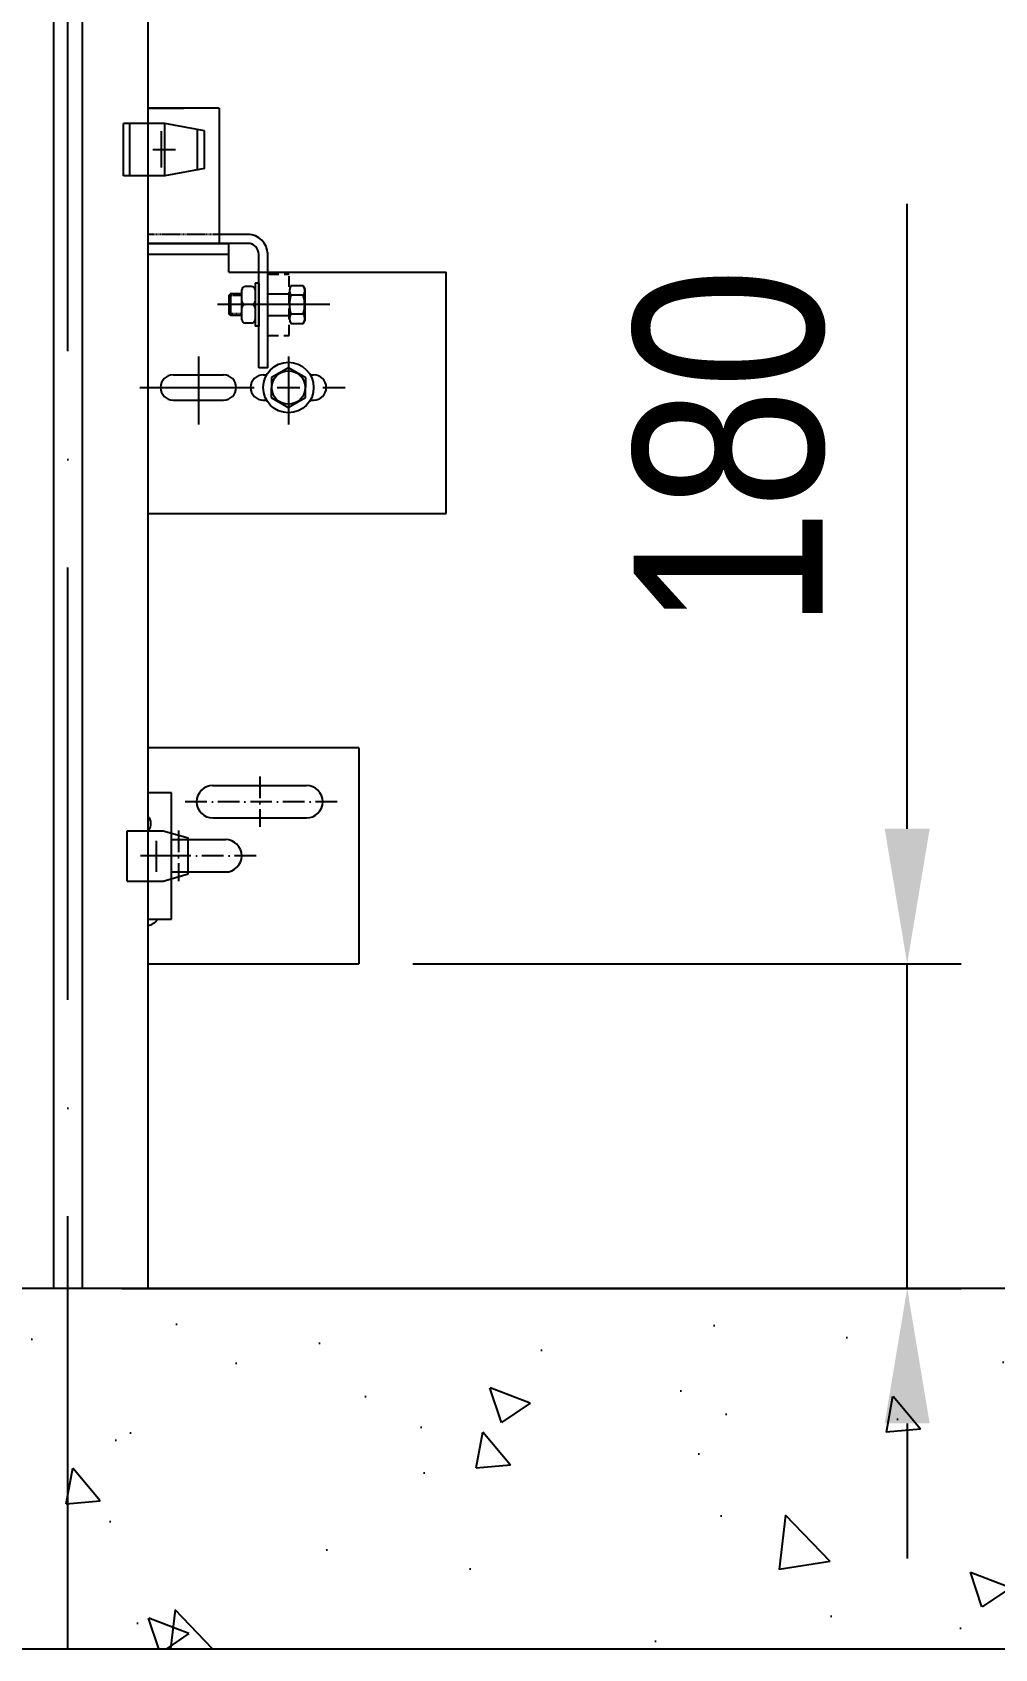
# Model space of a CAD drawing. Header units: millimetres. Extents: x 3615 to 23385, y 1892 to 17185.
# Drawn here: x 14929 to 15464, y 3104 to 4001 of the extents above; entities that cross this region are included whole.
import ezdxf

# ---------------------------------------------------------------- set-up
doc = ezdxf.new("R2010")
doc.units = ezdxf.units.MM
doc.header["$MEASUREMENT"] = 0
for name, pattern in [('ACAD_ISO10W100', [18, 12, -3, 0, -3]), ('CENTER', [50.8, 31.75, -6.35, 6.35, -6.35]), ('DASHED', [0.75, 0.5, -0.25])]:
    doc.linetypes.add(name, pattern=pattern)
for name, color, linetype in [('CONT_35', 2, 'Continuous'), ('CONT_70', 4, 'Continuous'), ('DASHD_25', 1, 'ACAD_ISO10W100'), ('DIM_35', 7, 'Continuous'), ('HATCH_35', 2, 'Continuous')]:
    doc.layers.add(name, color=color, linetype=linetype)
doc.styles.add('ARIAL-N', font='ARIALN.TTF')
doc.dimstyles.new('KONE_30', dxfattribs={"dimscale": 30, "dimtxt": 3.5, "dimasz": 2.5, "dimexe": 1, "dimexo": 1, "dimgap": 1.5, "dimtad": 1, "dimdec": 0, "dimzin": 0, "dimdsep": 46, "dimtxsty": 'ARIAL-N', "dimcen": 0, "dimclrd": 256, "dimclre": 256, "dimclrt": 256, "dimadec": 1, "dimazin": 3, "dimtfac": 1, "dimtdec": 0, "dimtmove": 0, "dimatfit": 0, "dimfxl": 1, "dimtfill": 1, "dimtolj": 1, "dimtzin": 0, "dimarcsym": 0})

# ---------------------------------------------------------------- blocks, each defined once
blk = doc.blocks.new('M004650412_PL1_PitShaft_TW')
at = {"layer": 'HATCH_35'}
h = blk.add_hatch(dxfattribs=at)
h.set_pattern_fill('AR-CONC', color=254, scale=1.25)
h.set_pattern_definition([(50, (-40, 0), (227.731, -19.924), [23.812, -261.938]), (355, (-40, 0), (-44.054, 238.821), [19.05, -209.55]), (100.4514, (-21.02, -1.66), (183.677, 218.897), [20.238, -222.613]), (46.184, (-40, 63.5), (338.85, -52.553), [35.72, -392.906]), (96.636, (-11.76, 59.12), (296.755, 309.283), [30.356, -333.92]), (351.184, (-40, 63.5), (296.755, 309.283), [28.575, -314.325]), (21, (-8.25, 47.62), (189.518, -127.831), [23.812, -261.938]), (326, (-8.25, 47.62), (77.253, 230.235), [19.05, -209.55]), (71.4514, (7.54, 36.97), (266.77, 102.403), [20.238, -222.612]), (37.5, (-40, 0), (3.8608, 105.6938), [0, -207.01, 0, -212.725, 0, -210.3438]), (7.5, (-40, 0), (83.5246, 125.2257), [0, -121.285, 0, -202.2475, 0, -80.1688]), (327.5, (-110.8, 0), (169.4882, -7.161), [0, -79.375, 0, -247.65, 0, -328.6125]), (317.5, (-142.55, 0), (185.1615, 31.783), [0, -103.1875, 0, -164.465, 0, -233.3625])])
h.paths.add_polyline_path([(-1240, 50), (-1240, 2750), (-1040, 2750), (-1040, 250), (960, 250), (960, 1650), (1160, 1650), (1160, 50)])
h.paths.add_polyline_path([(960, 1650), (1660, 1650), (1660, 1810), (960, 1810)])
at = {"layer": 'CONT_70'}
blk.add_lwpolyline([(-1240, 50), (-1240, 2750), (-1040, 2750), (-1040, 250), (960, 250), (960, 1650), (1160, 1650), (1160, 50)], close=True, dxfattribs=at)
at = {"layer": 'DASHD_25', "ltscale": 20}
blk.add_line((0, 50), (0, 2750), dxfattribs=at)
blk = doc.blocks.new('M004650412_PL1_Shaft_TWPositionSectionView')
at = {"layer": 'CONT_35', "linetype": 'Continuous'}
for p, q in [((-7.94, 2750), (-7.94, 250)), ((7.94, 2750), (7.94, 250)), ((44.5, 2750), (44.5, 250)), ((30.99, 867.5), (30.99, 896.5)), ((53.91, 896.5), (30.99, 896.5)), ((34.52, 867.5), (34.52, 896.5)), ((75.99, 892.5), (53.91, 896.5)), ((53.91, 867.5), (53.91, 896.5)), ((71.99, 870.51), (71.99, 893.49)), ((75.99, 871.5), (75.99, 892.5)), ((75.99, 871.5), (53.91, 867.5)), ((53.91, 867.5), (30.99, 867.5)), ((111, 802), (123.05, 802)), ((130.76, 806.39), (123.92, 806.39)), ((130.76, 801.19), (123.92, 801.19)), ((131.57, 805), (130.76, 806.39)), ((131.57, 802), (131.2, 802)), ((131.57, 805), (131.57, 787)), ((111, 790), (123.05, 790)), ((130.76, 790.8), (123.92, 790.8)), ((131.2, 790), (131.57, 790)), ((123.11, 787), (123.92, 785.61)), ((123.92, 785.61), (130.76, 785.61)), ((130.76, 785.61), (131.57, 787))]:
    blk.add_line(p, q, dxfattribs=at)
at = {"layer": 'CONT_35'}
for p, q in [((84.06, 905), (44.5, 905)), ((84.06, 905), (84.06, 830)), ((101, 835), (84, 835)), ((100, 830), (44.5, 830)), ((106, 761), (106, 824)), ((111, 761), (111, 825)), ((210.06, 680), (210.06, 814)), ((111, 761), (106, 761)), ((161.56, 550.1), (44.5, 550.1)), ((161.56, 550.1), (161.56, 430.1)), ((80.56, 529.1), (132.56, 529.1)), ((32.9, 476), (32.9, 504)), ((32.9, 504), (52.9, 504)), ((52.9, 504), (66.9, 500)), ((80.56, 511.1), (132.56, 511.1)), ((57.5, 499.1), (87.56, 499.1)), ((66.9, 480), (66.9, 500)), ((32.9, 476), (52.9, 476)), ((52.9, 476), (66.9, 480)), ((57.5, 481.1), (87.56, 481.1)), ((44.5, 430.1), (161.56, 430.1))]:
    blk.add_line(p, q, dxfattribs=at)
at = {"layer": 'CONT_35', "linetype": 'ByBlock'}
for p, q in [((64.51, 904.97), (44.5, 904.97)), ((44.5, 830), (89.5, 830)), ((44.5, 824), (89.5, 824)), ((89.51, 814), (210.06, 814)), ((106.08, 808), (104.08, 808)), ((104.08, 808), (104.08, 784)), ((106.08, 808), (106.08, 784)), ((89.39, 801), (90.39, 802)), ((89.39, 801), (89.39, 791)), ((96.67, 802), (90.13, 802)), ((90.39, 802), (90.39, 790)), ((96.52, 804.18), (96.52, 787.56)), ((102.08, 806.11), (98.58, 806.11)), ((104.08, 804.42), (104.08, 787.56)), ((90.39, 790), (89.39, 791)), ((96.17, 790), (90.38, 790)), ((102.08, 796.03), (98.58, 796.03)), ((102.08, 785.73), (98.58, 785.73)), ((106.08, 784), (104.08, 784)), ((58.52, 757), (86.52, 757)), ((108.52, 757), (110.4, 757)), ((113.03, 755.56), (112.96, 744.56)), ((122.6, 761), (113.03, 755.56)), ((132.09, 755.44), (122.6, 761)), ((132.01, 744.44), (132.09, 755.44)), ((134.65, 757), (136.52, 757)), ((58.52, 743), (86.52, 743)), ((108.52, 743), (110.4, 743)), ((112.96, 744.56), (122.45, 739)), ((122.45, 739), (132.01, 744.44)), ((134.65, 743), (136.52, 743)), ((44.5, 680), (210.06, 680))]:
    blk.add_line(p, q, dxfattribs=at)
at = {"layer": 'CONT_35', "linetype": 'DASHED'}
for p, q in [((84, 835), (44.5, 835)), ((96.42, 801), (89.38, 801)), ((96.17, 791), (89.63, 791))]:
    blk.add_line(p, q, dxfattribs=at)
at = {"layer": 'CONT_35', "linetype": 'Continuous', "ltscale": 2}
blk.add_line((89.51, 814), (89.5, 830), dxfattribs=at)
at = {"layer": 'CONT_35', "linetype": 'DASHED', "ltscale": 12}
for p, q in [((111.1, 812.87), (123.01, 812.87)), ((123.01, 778.87), (123.01, 812.87)), ((110.93, 778.87), (123.01, 778.87))]:
    blk.add_line(p, q, dxfattribs=at)
at = {"layer": 'CONT_35', "extrusion": (0, 1.83691e-16, -1)}
for p, q in [((57.5, 525), (44.5, 525)), ((57.5, 455), (57.5, 525)), ((44.5, 455), (57.5, 455))]:
    blk.add_line(p, q, dxfattribs=at)
at = {"layer": 'CONT_35', "linetype": 'ByBlock'}
for radius in [14, 9.3]:
    blk.add_circle((122.52, 750), radius, dxfattribs=at)
at = {"layer": 'CONT_35'}
for centre, radius, start, end in [((100, 824), 11, 0, 90), ((100, 824), 6, 0, 90), ((80.56, 520.1), 9, 90, 270), ((132.56, 520.1), 9, 270, 90), ((87.56, 490.1), 9, 270, 90), ((42.56, 460.1), 9, 282.43443, 325.48189)]:
    blk.add_arc(centre, radius, start, end, dxfattribs=at)
at = {"layer": 'CONT_35', "linetype": 'ByBlock'}
for centre, radius, start, end in [((98.58, 804.11), 2, 90, 180), ((102.08, 804.11), 2, 0, 90), ((98.58, 798.03), 2, 180, 270), ((98.58, 794.03), 2, 90, 180), ((102.08, 798.03), 2, 270, 0), ((102.08, 794.03), 2, 0, 90), ((98.58, 787.73), 2, 180, 270), ((102.08, 787.73), 2, 270, 0), ((58.52, 750), 7, 90, 270), ((86.52, 750), 7, 270, 90), ((108.52, 750), 7, 90, 270), ((136.52, 750), 7, 270, 90)]:
    blk.add_arc(centre, radius, start, end, dxfattribs=at)
at = {"layer": 'CONT_35', "linetype": 'Continuous'}
for centre, radius, start, end in [((127.71, 803.79), 4.6, 145.61576, 214.38424), ((140.31, 796), 17.2, 162.41205, 197.58795), ((126.96, 803.79), 4.6, 325.61576, 34.38424), ((114.37, 796), 17.2, 342.41205, 17.58795), ((127.71, 788.2), 4.6, 145.61576, 214.38424), ((126.96, 788.2), 4.6, 325.61576, 34.38424)]:
    blk.add_arc(centre, radius, start, end, dxfattribs=at)
at = {"layer": 'CONT_35', "extrusion": (0, 1.83691e-16, -1)}
blk.add_arc((-39.5, 508), 6.5, 140.28486, 217.97987, dxfattribs=at)
at = {"layer": 'DASHD_25', "linetype": 'CENTER', "ltscale": 2}
for p, q in [((51.99, 872.22), (51.99, 892.22)), ((59.79, 882), (47.23, 882)), ((145.48, 796), (83.13, 796)), ((72.52, 767.26), (72.52, 729.53)), ((122.52, 767.26), (122.52, 729.53)), ((40.02, 750), (153.95, 750))]:
    blk.add_line(p, q, dxfattribs=at)
at = {"layer": 'DASHD_25'}
for p, q in [((106.56, 534.1), (106.56, 506.1)), ((149.56, 520.1), (63.56, 520.1)), ((61.56, 504.1), (61.56, 476.1)), ((104.56, 490.1), (57.5, 490))]:
    blk.add_line(p, q, dxfattribs=at)
at = {"layer": 'DASHD_25', "linetype": 'CENTER'}
for p, q in [((49, 498.49), (49, 481.22)), ((57.87, 490), (40.46, 490))]:
    blk.add_line(p, q, dxfattribs=at)
at = {"xscale": -1}
blk.add_blockref('M004650412_PL1_PitShaft_TW', (0, 0), dxfattribs=at)
blk = doc.blocks.new('*D102')
at = {"layer": 'Defpoints', "color": 0, "transparency": 16777216}
for p in [(14948.99, 4254.72), (14948.99, 4054.72), (14748.99, 3849.23)]:
    blk.add_point(p, dxfattribs=at)
at = {"layer": 'DIM_35', "lineweight": -2, "transparency": 16777216}
for p, q in [((14748.99, 3879.23), (14748.99, 4284.72)), ((14948.99, 4084.72), (14948.99, 4284.72)), ((14673.99, 4254.72), (14598.99, 4254.72)), ((14748.99, 4254.72), (14948.99, 4254.72)), ((15023.99, 4254.72), (15577.62, 4254.72))]:
    blk.add_line(p, q, dxfattribs=at)
at = {"layer": 'DIM_35', "transparency": 16777216}
for points in [[(14673.99, 4267.22), (14673.99, 4242.22), (14748.99, 4254.72)], [(15023.99, 4267.22), (15023.99, 4242.22), (14948.99, 4254.72)]]:
    blk.add_solid(points, dxfattribs=at)
at = {"layer": 'DIM_35', "transparency": 16777216, "insert": (15338.3, 4353.33), "char_height": 105, "attachment_point": 5, "style": 'ARIAL-N', "bg_fill": 3, "box_fill_scale": 1.25, "bg_fill_color": 256, "bg_fill_true_color": 13158600, "bg_fill_transparency": 0}
blk.add_mtext('\\A1;AK 200', dxfattribs=at)
blk = doc.blocks.new('*D103')
at = {"layer": 'Defpoints', "color": 0, "transparency": 16777216}
for p in [(15110.55, 3484), (15415.06, 3484), (14948.99, 3303.9)]:
    blk.add_point(p, dxfattribs=at)
at = {"layer": 'DIM_35', "lineweight": -2, "transparency": 16777216}
for p, q in [((15415.06, 3559), (15415.06, 3905.86)), ((15140.55, 3484), (15445.06, 3484)), ((15415.06, 3303.9), (15415.06, 3484)), ((14978.99, 3303.9), (15445.06, 3303.9)), ((15415.06, 3228.9), (15415.06, 3153.9))]:
    blk.add_line(p, q, dxfattribs=at)
at = {"layer": 'DIM_35', "transparency": 16777216}
for points in [[(15402.56, 3559), (15427.56, 3559), (15415.06, 3484)], [(15402.56, 3228.9), (15427.56, 3228.9), (15415.06, 3303.9)]]:
    blk.add_solid(points, dxfattribs=at)
at = {"layer": 'DIM_35', "transparency": 16777216, "insert": (15316.45, 3769.93), "char_height": 105, "attachment_point": 5, "rotation": 90, "style": 'ARIAL-N', "bg_fill": 3, "box_fill_scale": 1.25, "bg_fill_color": 256, "bg_fill_true_color": 13158600, "bg_fill_transparency": 0}
blk.add_mtext('\\A1;180', dxfattribs=at)

msp = doc.modelspace()

# ---------------------------------------------------------------- block references
msp.add_blockref('M004650412_PL1_Shaft_TWPositionSectionView', (14948.99, 3053.9))

# ---------------------------------------------------------------- next in the draw order: dimensions: what is measured, and where the dimension line sits
at = {"layer": 'DIM_35'}
dim = msp.add_linear_dim(base=(14948.99, 4254.72), p1=(14748.99, 3849.23), p2=(14948.99, 4054.72), text='AK <>', dimstyle='KONE_30', dxfattribs=at)
dim.commit()
dim.dimension.update_dxf_attribs({"geometry": '*D102', "text_midpoint": (15338.3, 4353.33)})

# ---------------------------------------------------------------- next in the draw order: dimensions: what is measured, and where the dimension line sits
dim = msp.add_linear_dim(base=(15415.06, 3484), p1=(14948.99, 3303.9), p2=(15110.55, 3484), angle=90, dimstyle='KONE_30', dxfattribs=at)
dim.commit()
dim.dimension.update_dxf_attribs({"geometry": '*D103', "text_midpoint": (15316.45, 3769.93)})

doc.saveas('drawing.dxf')
